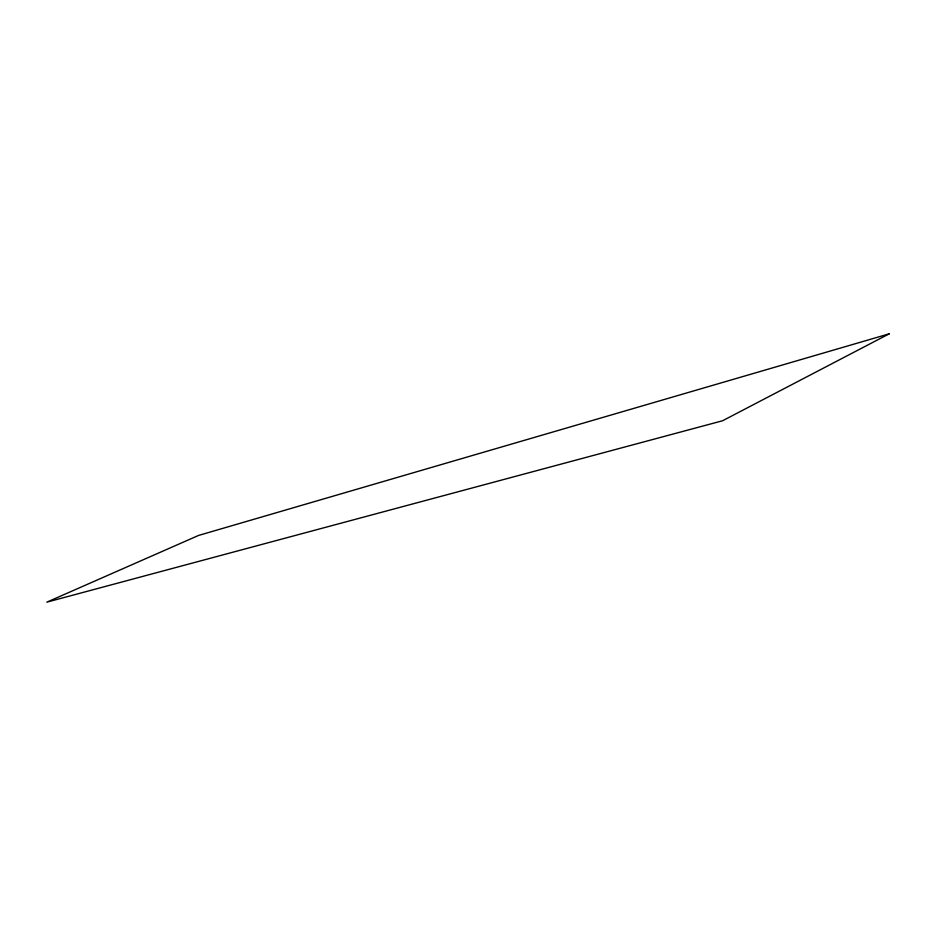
<?xml version="1.0" encoding="UTF-8"?>
<svg xmlns="http://www.w3.org/2000/svg" width="936" height="936" viewBox="0 0 936 936"><rect width="100%" height="100%" fill="white"/><g stroke="black" fill="none" stroke-linecap="round" stroke-linejoin="round"><path stroke-width="1.4" d="M889.2 333.836L722.592 420.755L46.8 602.164L198.561 535.439L889.2 333.836"/></g></svg>
